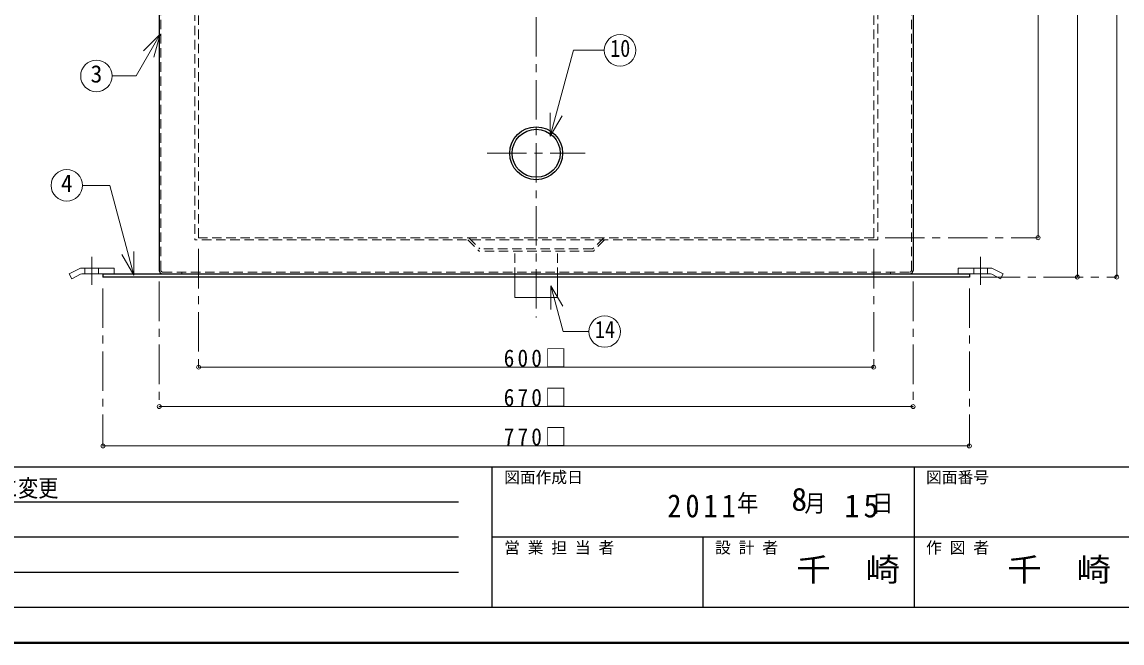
# Model space of a CAD drawing. Units: millimetres at full size, sheet at 1:7; details may follow other scales. Extents: x -1486 to 1349, y -951 to 1016.
# Drawn here: x -525 to 452, y -951 to -399 of the extents above; entities that cross this region are included whole.
import ezdxf
from ezdxf.enums import TextEntityAlignment as Align

# ---------------------------------------------------------------- set-up
doc = ezdxf.new("R2010")
doc.units = ezdxf.units.MM
doc.header["$LTSCALE"] = 7
doc.header["$PDMODE"] = 32
doc.header["$PDSIZE"] = 3.5
doc.linetypes.add('CHAIN1', pattern=[8, 5, -1, 1, -1])
doc.linetypes.add('DASHED1', pattern=[1.8, 1.2, -0.6])
doc.layers.add('0-0', color=7, linetype='Continuous', lineweight=18)
doc.styles.add('ＭＳ ゴシック', font='')
doc.styles.get('ＭＳ ゴシック').set_extended_font_data('MS Gothic')

msp = doc.modelspace()

# ---------------------------------------------------------------- linework, layer by layer
at = {"layer": '0-0', "color": 4, "linetype": 'CHAIN1', "lineweight": 9}
for p, q in [((-68.461, 109.339), (-68.461, -661.661)), ((-111.961, -515.661), (-24.961, -515.661)), ((241.539, -590.661), (377.539, -590.661)), ((-368.461, -600.661), (-368.461, -705.661)), ((231.539, -600.661), (231.539, -705.661)), ((-463.461, -607.661), (-463.461, -632.661)), ((326.539, -607.661), (326.539, -632.661)), ((326.539, -625.661), (447.539, -625.661)), ((-403.461, -629.661), (-403.461, -740.661)), ((266.539, -629.661), (266.539, -740.661)), ((-453.461, -635.661), (-453.461, -775.661)), ((316.539, -635.661), (316.539, -775.661))]:
    msp.add_line(p, q, dxfattribs=at)
at = {"layer": '0-0', "color": 4, "lineweight": 9}
for p, q in [((447.539, 94.339), (447.539, -625.661)), ((377.539, 54.339), (377.539, -590.661)), ((412.539, 54.339), (412.539, -625.661)), ((-368.461, -705.661), (231.539, -705.661)), ((-403.461, -740.661), (266.539, -740.661)), ((-453.461, -775.661), (316.539, -775.661))]:
    msp.add_line(p, q, dxfattribs=at)
at = {"layer": '0-0', "linetype": 'DASHED1'}
for p, q in [((231.539, -590.661), (231.539, 54.339)), ((235.039, 52.839), (235.039, -592.661)), ((265.039, -619.661), (265.039, 51.339)), ((-401.961, -619.661), (-401.961, -198.123)), ((-371.961, -200.765), (-371.961, -592.661)), ((-368.461, -590.661), (-368.461, -200.885)), ((235.039, -592.661), (-371.961, -592.661)), ((231.539, -590.661), (-368.461, -590.661)), ((-400.461, -621.161), (263.539, -621.161)), ((-383.461, -621.161), (-383.461, -622.661)), ((246.539, -621.161), (246.539, -622.661))]:
    msp.add_line(p, q, dxfattribs=at)
at = {"layer": '0-0', "color": 5, "lineweight": 25}
for p, q in [((266.539, 14.339), (266.539, -619.661)), ((-403.461, -52.161), (-403.461, -619.661)), ((-453.461, -622.661), (316.539, -622.661)), ((-453.461, -622.661), (-453.461, -625.661)), ((316.539, -625.661), (-453.461, -625.661)), ((316.539, -622.661), (316.539, -625.661))]:
    msp.add_line(p, q, dxfattribs=at)
at = {"layer": '0-0'}
for p, q in [((-402.742, -409.932), (-424.117, -446.954)), ((-402.742, -409.932), (-417.592, -424.782)), ((-402.742, -409.932), (-408.177, -430.217)), ((-445.301, -446.954), (-424.117, -446.954)), ((-55.915, -500.608), (-55.915, -479.608)), ((-55.915, -500.608), (-45.415, -482.422)), ((-471.618, -544.177), (-447.445, -544.177)), ((-426.108, -623.809), (-447.445, -544.177)), ((-426.108, -623.809), (-436.608, -605.623)), ((-426.108, -623.809), (-426.108, -602.809)), ((-474.517, -618.189), (-483.461, -622.661)), ((-483.461, -622.661), (-481.225, -627.133)), ((-473.336, -623.189), (-481.225, -627.133)), ((-472.281, -617.661), (-443.461, -617.661)), ((-471.1, -622.661), (-453.461, -622.661)), ((-443.461, -617.661), (-443.461, -622.661)), ((-87.461, -643.661), (-87.461, -625.661)), ((-49.461, -643.661), (-49.461, -625.661)), ((306.539, -617.661), (306.539, -622.661)), ((335.359, -617.661), (306.539, -617.661)), ((334.178, -622.661), (316.539, -622.661)), ((336.415, -623.189), (344.303, -627.133)), ((337.595, -618.189), (346.539, -622.661)), ((346.539, -622.661), (344.303, -627.133)), ((-55.375, -633.309), (-44.875, -651.496)), ((-55.375, -633.309), (-55.375, -654.309)), ((-49.461, -643.661), (-87.461, -643.661))]:
    msp.add_line(p, q, dxfattribs=at)
at = {"layer": '0-0', "color": 4, "linetype": 'DASHED1', "lineweight": 9}
for p, q in [((-129.289, -592.661), (-119.289, -602.661)), ((-128.461, -590.661), (-118.461, -600.661)), ((-8.461, -590.661), (-18.461, -600.661)), ((-7.632, -592.661), (-17.632, -602.661)), ((-17.632, -602.661), (-119.289, -602.661)), ((-18.461, -600.661), (-118.461, -600.661)), ((-87.461, -625.661), (-87.461, -600.661)), ((-49.461, -625.661), (-49.461, -600.661)), ((-469.461, -617.661), (-469.461, -622.661)), ((-457.461, -617.661), (-457.461, -622.661)), ((320.539, -617.661), (320.539, -622.661)), ((332.539, -617.661), (332.539, -622.661))]:
    msp.add_line(p, q, dxfattribs=at)
at = {"layer": '0-0', "color": 6, "lineweight": 25}
for p, q in [((-1454.461, -794.161), (1317.539, -794.161)), ((-107.461, -919.161), (-107.461, -794.161)), ((267.539, -794.161), (267.539, -919.161)), ((-787.461, -825.411), (-137.461, -825.411)), ((-137.461, -856.661), (-787.461, -856.661)), ((1317.539, -856.661), (-107.461, -856.661)), ((80.039, -919.161), (80.039, -856.661)), ((-137.461, -887.911), (-787.461, -887.911)), ((1317.539, -919.161), (-1454.461, -919.161))]:
    msp.add_line(p, q, dxfattribs=at)
at = {"layer": '0-0', "color": 1, "lineweight": 40}
msp.add_line((1349.039, -950.661), (-1485.961, -950.661), dxfattribs=at)
at = {"layer": '0-0'}
for points in [[(-55.915, -500.608), (-35.439, -424.193), (-7.911, -424.193)], [(-55.375, -633.309), (-44.469, -674.012), (-21.546, -674.012)]]:
    msp.add_lwpolyline(points, dxfattribs=at)
for centre in [(6.089, -424.193), (-459.301, -446.954), (-485.618, -544.177), (-7.546, -674.012)]:
    msp.add_circle(centre, 14, dxfattribs=at)
at = {"layer": '0-0', "color": 5, "lineweight": 25}
for radius in [23.5, 21.35]:
    msp.add_circle((-68.461, -515.661), radius, dxfattribs=at)
at = {"layer": '0-0'}
for centre, start, end in [((-472.281, -622.661), 90, 116.56505), ((-471.1, -627.661), 90, 116.56505), ((334.178, -627.661), 63.43495, 90), ((335.359, -622.661), 63.43495, 90)]:
    msp.add_arc(centre, 5, start, end, dxfattribs=at)
at = {"layer": '0-0', "color": 5, "lineweight": 25}
for centre, start, end in [((-400.461, -619.661), 180, 270), ((263.539, -619.661), 270, 0)]:
    msp.add_arc(centre, 3, start, end, dxfattribs=at)
at = {"layer": '0-0', "linetype": 'DASHED1'}
for centre, start, end in [((-400.461, -619.661), 180, 270), ((263.539, -619.661), 270, 0)]:
    msp.add_arc(centre, 1.5, start, end, dxfattribs=at)
at = {"layer": '0-0', "color": 4}
for p in [(377.539, -590.661), (412.539, -625.661), (447.539, -625.661), (-368.461, -705.661), (231.539, -705.661), (-403.461, -740.661), (266.539, -740.661), (-453.461, -775.661), (316.539, -775.661)]:
    msp.add_point(p, dxfattribs=at)

# ---------------------------------------------------------------- texts
at = {"layer": '0-0', "style": 'ＭＳ ゴシック'}
for s, height, width, p in [('10', 15.4, 0.85, (-2.661, -434.693)), ('14', 15.4, 0.85, (-16.296, -684.512)), ('2010,07,18 ⑦ ﾉﾌﾞｽﾀｰ付2ヶ所に変更', 15.4, 0.85, (-787.461, -825.411)), ('千\u3000崎', 20.53, 1.1, (162.539, -901.911)), ('千\u3000崎', 20.53, 1.1, (350.039, -901.911))]:
    msp.add_text(s, height=height, dxfattribs=dict(at, width=width)).set_placement(p, align=Align.BOTTOM_LEFT)
for s, height, p in [('3', 15.4, (-464.551, -457.454)), ('4', 15.4, (-490.868, -554.677)), ('図面作成日', 10.26, (-96.961, -811.661)), ('図面番号', 10.26, (278.039, -811.661)), ('8', 20.53, (158.339, -839.411)), ('営 業 担 当 者', 10.26, (-96.961, -874.161)), ('設 計 者', 10.26, (90.539, -874.161)), ('作 図 者', 10.26, (278.039, -874.161))]:
    msp.add_text(s, height=height, dxfattribs=at).set_placement(p, align=Align.BOTTOM_LEFT)
at = {"layer": '0-0', "attachment_point": 7, "style": 'ＭＳ ゴシック'}
for s, insert, char_height in [('\\T1.3;\\W0.9;600□', (-97.336, -705.661), 15.4), ('\\T1.3;\\W0.9;670□', (-97.336, -740.661), 15.4), ('\\T1.3;\\W0.9;770□', (-97.336, -775.661), 15.4), ('\\T1.28;\\W0.9;2011', (48.089, -839.411), 20.53), ('\\T1.27;\\W0.9;年\\~\\~\\~月\\~\\~\\~日', (110.039, -835.911), 15.4), ('\\T1.27;\\W0.95;15', (205.589, -839.411), 20.53)]:
    msp.add_mtext(s, dxfattribs=dict(at, insert=insert, char_height=char_height))

doc.saveas('drawing.dxf')
